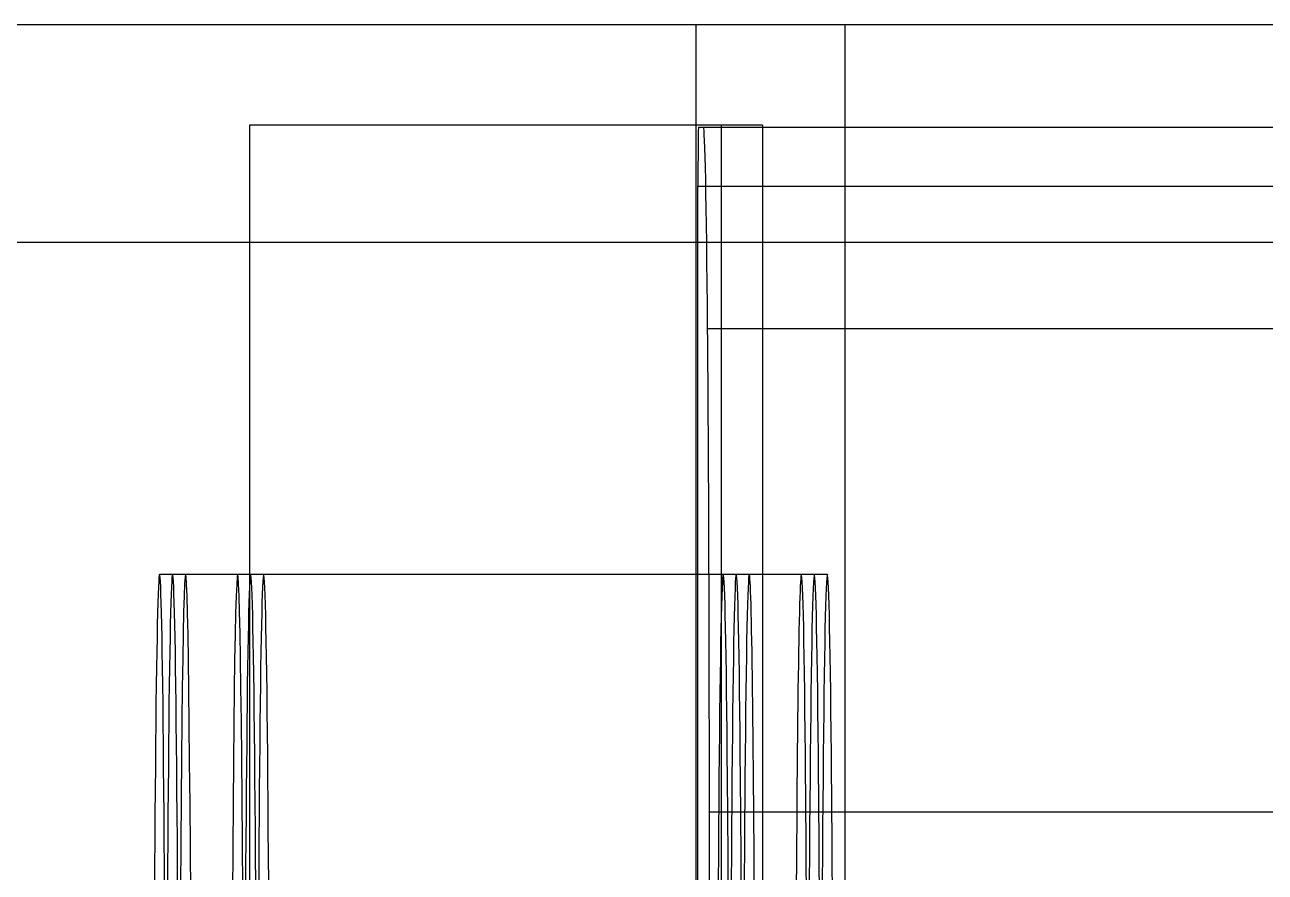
# Model space of a CAD drawing. Extents: x 0 to 233, y 0 to 414.
# Drawn here: x 79.63 to 90.13, y 99.34 to 106.51 of the extents above; entities that cross this region are included whole.
import ezdxf

# ---------------------------------------------------------------- set-up
doc = ezdxf.new("R2010")
doc.units = 0
doc.layers.add('-15N-THT. THIẾT BỊ ĐÓNG MỞ', color=40, linetype='CONTINUOUS')

# ---------------------------------------------------------------- blocks, each defined once
blk = doc.blocks.new('06 - N - SC VSD CHIẾU HÔNG ATV630U75~D11N4')
at = {"layer": '-15N-THT. THIẾT BỊ ĐÓNG MỞ'}
for p, q in [((-107.873, -100.44), (-200.189, -100.44)), ((-147.695, -100.44), (-147.695, -115.753)), ((-146.434, -100.44), (-146.434, -114.481)), ((-151.473, -101.291), (-151.473, -126.25)), ((-151.473, -101.291), (-151.473, -101.291)), ((-147.13, -101.291), (-151.473, -101.291)), ((-147.672, -101.308), (-147.63, -101.308)), ((-147.672, -101.308), (-132.759, -101.308)), ((-147.63, -101.308), (-132.717, -101.308)), ((-147.476, -108.644), (-147.476, -101.291)), ((-147.13, -101.291), (-147.129, -126.25)), ((-147.676, -111.9), (-147.676, -101.805)), ((-147.676, -101.805), (-132.764, -101.805)), ((-107.873, -102.282), (-200.23, -102.282)), ((-147.594, -103.011), (-132.682, -103.011)), ((-152.236, -105.1), (-152.239, -105.12)), ((-152.234, -105.093), (-152.236, -105.1)), ((-152.232, -105.1), (-152.234, -105.093)), ((-146.581, -105.093), (-152.234, -105.093)), ((-152.229, -105.12), (-152.232, -105.1)), ((-152.126, -105.1), (-152.129, -105.12)), ((-152.124, -105.093), (-152.126, -105.1)), ((-152.121, -105.1), (-152.124, -105.093)), ((-152.119, -105.12), (-152.121, -105.1)), ((-152.014, -105.093), (-152.018, -105.113)), ((-152.009, -105.114), (-152.014, -105.093)), ((-151.573, -105.093), (-151.577, -105.114)), ((-151.569, -105.113), (-151.573, -105.093)), ((-151.465, -105.1), (-151.468, -105.12)), ((-151.463, -105.093), (-151.465, -105.1)), ((-151.46, -105.1), (-151.463, -105.093)), ((-151.458, -105.121), (-151.46, -105.1)), ((-151.355, -105.1), (-151.357, -105.12)), ((-151.353, -105.093), (-151.355, -105.1)), ((-151.35, -105.1), (-151.353, -105.093)), ((-151.348, -105.121), (-151.35, -105.1)), ((-152.244, -105.199), (-152.246, -105.259)), ((-152.241, -105.153), (-152.244, -105.199)), ((-152.239, -105.12), (-152.241, -105.153)), ((-152.227, -105.153), (-152.229, -105.12)), ((-152.224, -105.199), (-152.227, -105.153)), ((-152.222, -105.259), (-152.224, -105.199)), ((-152.134, -105.199), (-152.136, -105.259)), ((-152.131, -105.153), (-152.134, -105.199)), ((-152.129, -105.12), (-152.131, -105.153)), ((-152.117, -105.153), (-152.119, -105.12)), ((-152.114, -105.199), (-152.117, -105.153)), ((-152.112, -105.259), (-152.114, -105.199)), ((-152.022, -105.173), (-152.026, -105.273)), ((-152.018, -105.113), (-152.022, -105.173)), ((-152.005, -105.175), (-152.009, -105.114)), ((-152.001, -105.277), (-152.005, -105.175)), ((-151.581, -105.175), (-151.586, -105.277)), ((-151.577, -105.114), (-151.581, -105.175)), ((-151.565, -105.173), (-151.569, -105.113)), ((-151.56, -105.273), (-151.565, -105.173)), ((-151.472, -105.199), (-151.475, -105.259)), ((-151.47, -105.153), (-151.472, -105.199)), ((-151.468, -105.12), (-151.47, -105.153)), ((-151.455, -105.157), (-151.458, -105.121)), ((-151.453, -105.206), (-151.455, -105.157)), ((-151.45, -105.269), (-151.453, -105.206)), ((-151.362, -105.199), (-151.365, -105.259)), ((-151.36, -105.153), (-151.362, -105.199)), ((-151.357, -105.12), (-151.36, -105.153)), ((-151.345, -105.157), (-151.348, -105.121)), ((-151.343, -105.206), (-151.345, -105.157)), ((-151.34, -105.269), (-151.343, -105.206)), ((-152.246, -105.259), (-152.249, -105.331)), ((-152.22, -105.331), (-152.222, -105.259)), ((-152.136, -105.259), (-152.138, -105.331)), ((-152.109, -105.331), (-152.112, -105.259)), ((-152.026, -105.273), (-152.03, -105.412)), ((-151.997, -105.419), (-152.001, -105.277)), ((-151.586, -105.277), (-151.59, -105.419)), ((-151.556, -105.412), (-151.56, -105.273)), ((-151.475, -105.259), (-151.477, -105.331)), ((-151.448, -105.346), (-151.45, -105.269)), ((-151.365, -105.259), (-151.367, -105.331)), ((-151.338, -105.346), (-151.34, -105.269)), ((-152.251, -105.417), (-152.253, -105.515)), ((-152.249, -105.331), (-152.251, -105.417)), ((-152.217, -105.417), (-152.22, -105.331)), ((-152.215, -105.515), (-152.217, -105.417)), ((-152.141, -105.417), (-152.143, -105.515)), ((-152.138, -105.331), (-152.141, -105.417)), ((-152.107, -105.417), (-152.109, -105.331)), ((-152.105, -105.515), (-152.107, -105.417)), ((-152.03, -105.412), (-152.034, -105.589)), ((-151.993, -105.6), (-151.997, -105.419)), ((-151.59, -105.419), (-151.594, -105.6)), ((-151.552, -105.589), (-151.556, -105.412)), ((-151.48, -105.417), (-151.482, -105.515)), ((-151.477, -105.331), (-151.48, -105.417)), ((-151.445, -105.437), (-151.448, -105.346)), ((-151.369, -105.417), (-151.372, -105.515)), ((-151.367, -105.331), (-151.369, -105.417)), ((-151.335, -105.437), (-151.338, -105.346)), ((-152.253, -105.515), (-152.255, -105.625)), ((-152.213, -105.625), (-152.215, -105.515)), ((-152.143, -105.515), (-152.145, -105.625)), ((-152.103, -105.625), (-152.105, -105.515)), ((-151.482, -105.515), (-151.484, -105.625)), ((-151.443, -105.541), (-151.445, -105.437)), ((-151.372, -105.515), (-151.374, -105.625)), ((-151.333, -105.541), (-151.335, -105.437)), ((-152.255, -105.625), (-152.258, -105.747)), ((-152.211, -105.747), (-152.213, -105.625)), ((-152.145, -105.625), (-152.147, -105.747)), ((-152.1, -105.747), (-152.103, -105.625)), ((-152.034, -105.589), (-152.038, -105.803)), ((-151.989, -105.818), (-151.993, -105.6)), ((-151.594, -105.6), (-151.598, -105.818)), ((-151.549, -105.803), (-151.552, -105.589)), ((-151.484, -105.625), (-151.486, -105.747)), ((-151.441, -105.658), (-151.443, -105.541)), ((-151.374, -105.625), (-151.376, -105.747)), ((-151.331, -105.658), (-151.333, -105.541)), ((-151.439, -105.788), (-151.441, -105.658)), ((-151.328, -105.788), (-151.331, -105.658)), ((-152.258, -105.747), (-152.26, -105.882)), ((-152.208, -105.882), (-152.211, -105.747)), ((-152.147, -105.747), (-152.15, -105.882)), ((-152.098, -105.882), (-152.1, -105.747)), ((-152.038, -105.803), (-152.042, -106.052)), ((-151.985, -106.072), (-151.989, -105.818)), ((-151.598, -105.818), (-151.601, -106.072)), ((-151.545, -106.052), (-151.549, -105.803)), ((-151.486, -105.747), (-151.488, -105.882)), ((-151.436, -105.93), (-151.439, -105.788)), ((-151.376, -105.747), (-151.378, -105.882)), ((-151.326, -105.93), (-151.328, -105.788)), ((-152.26, -105.882), (-152.262, -106.027)), ((-152.206, -106.027), (-152.208, -105.882)), ((-152.15, -105.882), (-152.152, -106.027)), ((-152.096, -106.027), (-152.098, -105.882)), ((-151.488, -105.882), (-151.491, -106.027)), ((-151.434, -106.085), (-151.436, -105.93)), ((-151.378, -105.882), (-151.38, -106.027)), ((-151.324, -106.085), (-151.326, -105.93)), ((-152.262, -106.027), (-152.264, -106.184)), ((-152.204, -106.184), (-152.206, -106.027)), ((-152.152, -106.027), (-152.154, -106.184)), ((-152.094, -106.184), (-152.096, -106.027)), ((-151.491, -106.027), (-151.493, -106.184)), ((-151.38, -106.027), (-151.382, -106.184)), ((-152.042, -106.052), (-152.045, -106.334)), ((-151.982, -106.36), (-151.985, -106.072)), ((-151.601, -106.072), (-151.605, -106.36)), ((-151.541, -106.334), (-151.545, -106.052)), ((-151.432, -106.251), (-151.434, -106.085)), ((-151.322, -106.251), (-151.324, -106.085)), ((-152.264, -106.184), (-152.266, -106.352)), ((-152.202, -106.352), (-152.204, -106.184)), ((-152.154, -106.184), (-152.156, -106.352)), ((-152.092, -106.352), (-152.094, -106.184)), ((-151.493, -106.184), (-151.495, -106.352)), ((-151.43, -106.429), (-151.432, -106.251)), ((-151.382, -106.184), (-151.384, -106.352)), ((-151.32, -106.429), (-151.322, -106.251)), ((-152.266, -106.352), (-152.268, -106.531)), ((-152.2, -106.531), (-152.202, -106.352)), ((-152.156, -106.352), (-152.158, -106.531)), ((-152.09, -106.531), (-152.092, -106.352)), ((-152.045, -106.334), (-152.048, -106.649)), ((-151.979, -106.68), (-151.982, -106.36)), ((-151.605, -106.36), (-151.608, -106.68)), ((-151.538, -106.649), (-151.541, -106.334)), ((-151.495, -106.352), (-151.496, -106.531)), ((-151.384, -106.352), (-151.386, -106.531)), ((-151.428, -106.618), (-151.43, -106.429)), ((-151.318, -106.618), (-151.32, -106.429)), ((-152.268, -106.531), (-152.269, -106.719)), ((-152.199, -106.719), (-152.2, -106.531)), ((-152.158, -106.531), (-152.159, -106.719)), ((-152.088, -106.719), (-152.09, -106.531)), ((-151.496, -106.531), (-151.498, -106.719)), ((-151.386, -106.531), (-151.388, -106.719)), ((-152.048, -106.649), (-152.051, -106.993)), ((-151.535, -106.993), (-151.538, -106.649)), ((-151.426, -106.817), (-151.428, -106.618)), ((-151.316, -106.817), (-151.318, -106.618)), ((-152.269, -106.719), (-152.271, -106.917)), ((-152.197, -106.917), (-152.199, -106.719)), ((-152.159, -106.719), (-152.161, -106.917)), ((-152.087, -106.917), (-152.088, -106.719)), ((-151.976, -107.031), (-151.979, -106.68)), ((-151.608, -106.68), (-151.611, -107.031)), ((-151.498, -106.719), (-151.5, -106.917)), ((-151.388, -106.719), (-151.39, -106.917)), ((-151.425, -107.026), (-151.426, -106.817)), ((-151.315, -107.026), (-151.316, -106.817)), ((-152.271, -106.917), (-152.273, -107.124)), ((-152.195, -107.124), (-152.197, -106.917)), ((-152.161, -106.917), (-152.163, -107.124)), ((-152.085, -107.124), (-152.087, -106.917)), ((-152.051, -106.993), (-152.054, -107.364)), ((-151.532, -107.364), (-151.535, -106.993)), ((-151.5, -106.917), (-151.502, -107.124)), ((-151.39, -106.917), (-151.391, -107.124)), ((-151.973, -107.408), (-151.976, -107.031)), ((-151.611, -107.031), (-151.614, -107.408)), ((-151.423, -107.245), (-151.425, -107.026)), ((-151.313, -107.245), (-151.315, -107.026)), ((-152.273, -107.124), (-152.274, -107.34)), ((-152.194, -107.34), (-152.195, -107.124)), ((-152.163, -107.124), (-152.164, -107.34)), ((-152.083, -107.34), (-152.085, -107.124)), ((-151.502, -107.124), (-151.503, -107.34)), ((-151.391, -107.124), (-151.393, -107.34)), ((-147.58, -107.101), (-147.58, -111.9)), ((-147.58, -107.101), (-132.667, -107.101)), ((-151.422, -107.473), (-151.423, -107.245)), ((-151.311, -107.473), (-151.313, -107.245)), ((-152.274, -107.34), (-152.276, -107.565)), ((-152.192, -107.565), (-152.194, -107.34)), ((-152.164, -107.34), (-152.166, -107.565)), ((-152.082, -107.565), (-152.083, -107.34)), ((-152.054, -107.364), (-152.057, -107.76)), ((-151.97, -107.811), (-151.973, -107.408)), ((-151.614, -107.408), (-151.616, -107.811)), ((-151.53, -107.76), (-151.532, -107.364)), ((-151.503, -107.34), (-151.505, -107.565)), ((-151.393, -107.34), (-151.394, -107.565)), ((-151.42, -107.709), (-151.422, -107.473)), ((-151.31, -107.709), (-151.311, -107.473)), ((-152.276, -107.565), (-152.277, -107.797)), ((-152.191, -107.797), (-152.192, -107.565)), ((-152.166, -107.565), (-152.167, -107.797)), ((-152.081, -107.797), (-152.082, -107.565)), ((-151.505, -107.565), (-151.506, -107.797)), ((-151.394, -107.565), (-151.396, -107.797))]:
    blk.add_line(p, q, dxfattribs=at)
for centre, major_axis, ratio, start_param, end_param in [((-147.672, -101.804), (0, 0.496), 0.008727, -0.001639, 1.572419), ((-147.63, -107.101), (0, -5.793), 0.008726, 2.354709, 3.141593), ((-147.63, -107.101), (0, -5.793), 0.008726, 1.570796, 2.354709), ((-147.462, -110.979), (0, -5.886), 0.008726, 3.141593, 4.712389), ((-147.462, -110.979), (0, -5.886), 0.008726, 1.570796, 3.141593), ((-147.352, -110.979), (0, -5.886), 0.008726, 3.141593, 4.712389), ((-147.352, -110.979), (0, -5.886), 0.008726, 1.570796, 3.141593), ((-147.242, -110.979), (0, 5.886), 0.008726, -0.000001, 1.570796), ((-147.242, -110.979), (0, 5.886), 0.008726, -1.169618, -0.000001), ((-146.801, -110.979), (0, 5.886), 0.008726, 0.000001, 1.169618), ((-146.801, -110.979), (0, 5.886), 0.008726, -1.570796, 0.000001), ((-146.691, -110.979), (0, -5.886), 0.008726, 3.141593, 4.712389), ((-146.691, -110.979), (0, -5.886), 0.008726, 1.570796, 3.141593), ((-146.581, -110.979), (0, -5.886), 0.008726, 3.141593, 4.712389), ((-146.581, -110.979), (0, -5.886), 0.008726, 1.570796, 3.141593)]:
    blk.add_ellipse(centre, major_axis=major_axis, ratio=ratio, start_param=start_param, end_param=end_param, dxfattribs=at)

msp = doc.modelspace()

# ---------------------------------------------------------------- block references
msp.add_blockref('06 - N - SC VSD CHIẾU HÔNG ATV630U75~D11N4', (233, 206.951))

doc.saveas('drawing.dxf')
